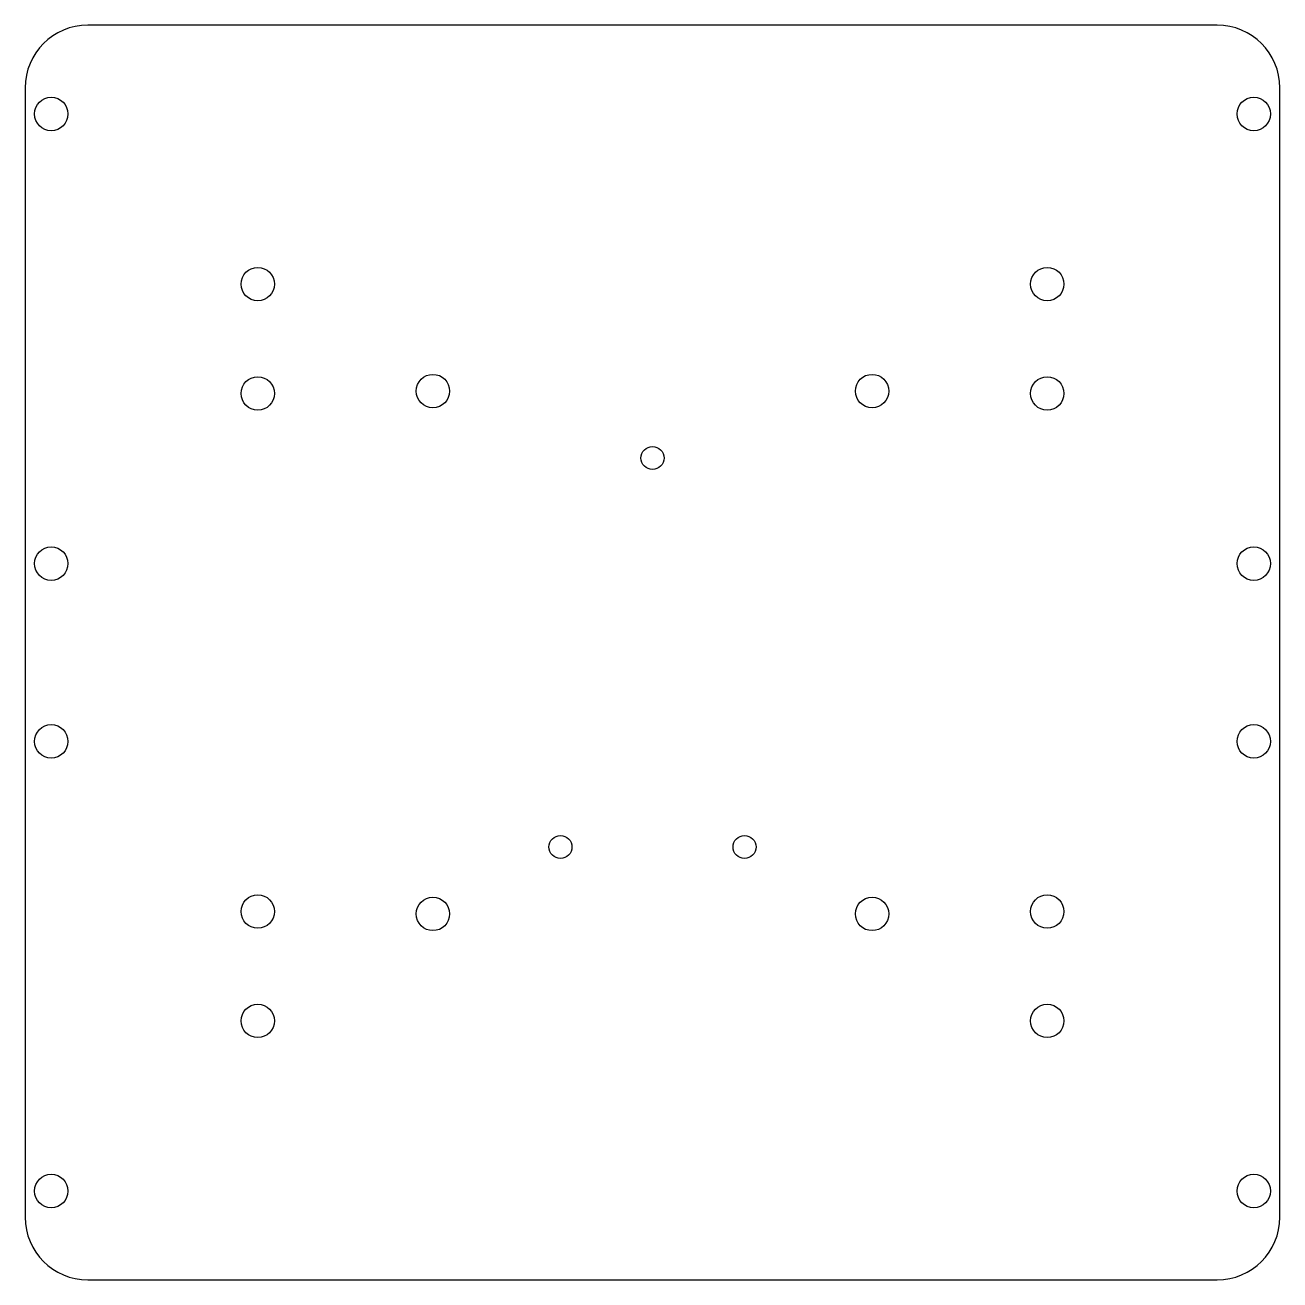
# Paper-space layout '_上视' of a CAD drawing. Header units: millimetres. Extents: x -60 to 60, y -60 to 60.
import ezdxf

# ---------------------------------------------------------------- set-up
doc = ezdxf.new("R2010")
doc.units = ezdxf.units.MM

psp = doc.layouts.new('_上视')

# ---------------------------------------------------------------- linework, layer by layer
at = {"color": 7, "linetype": 'Continuous', "lineweight": 25}
for p, q in [((54, 60), (-54, 60)), ((-60, 54), (-60, -54)), ((60, -54), (60, 54)), ((-54, -60), (54, -60))]:
    psp.add_line(p, q, dxfattribs=at)
for centre, radius in [((-57.5, 51.5), 1.6), ((57.5, 51.5), 1.6), ((-37.75, 35.23), 1.6), ((37.75, 35.23), 1.6), ((-21, 25), 1.6), ((21, 25), 1.6), ((-37.75, 24.77), 1.6), ((37.75, 24.77), 1.6), ((0, 18.6), 1.1), ((-57.5, 8.5), 1.6), ((57.5, 8.5), 1.6), ((-57.5, -8.5), 1.6), ((57.5, -8.5), 1.6), ((-8.8, -18.6), 1.1), ((8.8, -18.6), 1.1), ((-37.75, -24.77), 1.6), ((-21, -25), 1.6), ((21, -25), 1.6), ((37.75, -24.77), 1.6), ((-37.75, -35.23), 1.6), ((37.75, -35.23), 1.6), ((-57.5, -51.5), 1.6), ((57.5, -51.5), 1.6)]:
    psp.add_circle(centre, radius, dxfattribs=at)
for centre, start, end in [((-54, 54), 90, 180), ((54, 54), 0, 90), ((-54, -54), 180, 270), ((54, -54), 270, 0)]:
    psp.add_arc(centre, 6, start, end, dxfattribs=at)

doc.saveas('drawing.dxf')
